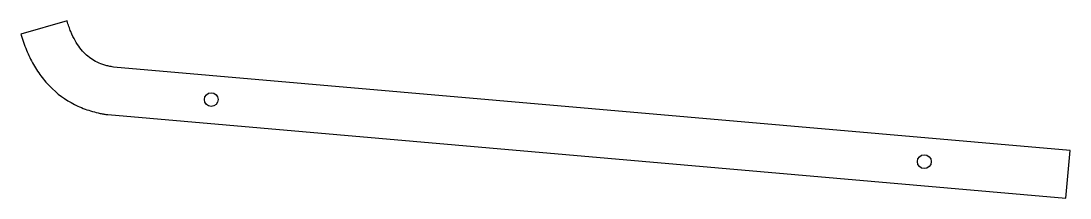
# Model space of a CAD drawing. Header units: inches. Extents: x -0.2 to 10.7, y -1.8 to 0.1.
import ezdxf

# ---------------------------------------------------------------- set-up
doc = ezdxf.new("R2010")
doc.units = ezdxf.units.IN
doc.header["$MEASUREMENT"] = 0

msp = doc.modelspace()

# ---------------------------------------------------------------- linework, layer by layer
at = {"color": 7, "linetype": 'Continuous', "lineweight": 25}
for p, q in [((0.24, 0.069), (-0.24, -0.069)), ((10.675, -1.28), (0.721, -0.411)), ((0.662, -0.908), (10.632, -1.778)), ((10.632, -1.778), (10.675, -1.28))]:
    msp.add_line(p, q, dxfattribs=at)
for centre in [(1.74, -0.751), (9.159, -1.398)]:
    msp.add_circle(centre, 0.072, dxfattribs=at)
for points, knots in [([(0.721, -0.411), (0.705, -0.409), (0.673, -0.403), (0.616, -0.388), (0.552, -0.363), (0.486, -0.324), (0.427, -0.276), (0.372, -0.215), (0.323, -0.139), (0.285, -0.061), (0.258, 0.01), (0.246, 0.05), (0.24, 0.069)], [0, 0, 0, 0, 0.0619673, 0.1239347, 0.2478693, 0.371804, 0.4957386, 0.6196733, 0.743608, 0.8675426, 0.9295099, 0.9914773, 0.9914773, 0.9914773, 0.9914773]), ([(-0.24, -0.069), (-0.232, -0.097), (-0.214, -0.154), (-0.174, -0.261), (-0.113, -0.387), (-0.023, -0.523), (0.121, -0.684), (0.299, -0.804), (0.477, -0.869), (0.569, -0.892), (0.617, -0.901), (0.64, -0.905), (0.654, -0.907), (0.659, -0.907), (0.662, -0.908)], [0, 0, 0, 0, 0.06293, 0.12586, 0.251719, 0.377579, 0.503439, 0.755158, 0.881017, 0.943947, 0.975412, 0.991145, 0.999011, 1.006877, 1.006877, 1.006877, 1.006877])]:
    msp.add_open_spline(points, degree=3, knots=knots, dxfattribs=at)

doc.saveas('drawing.dxf')
